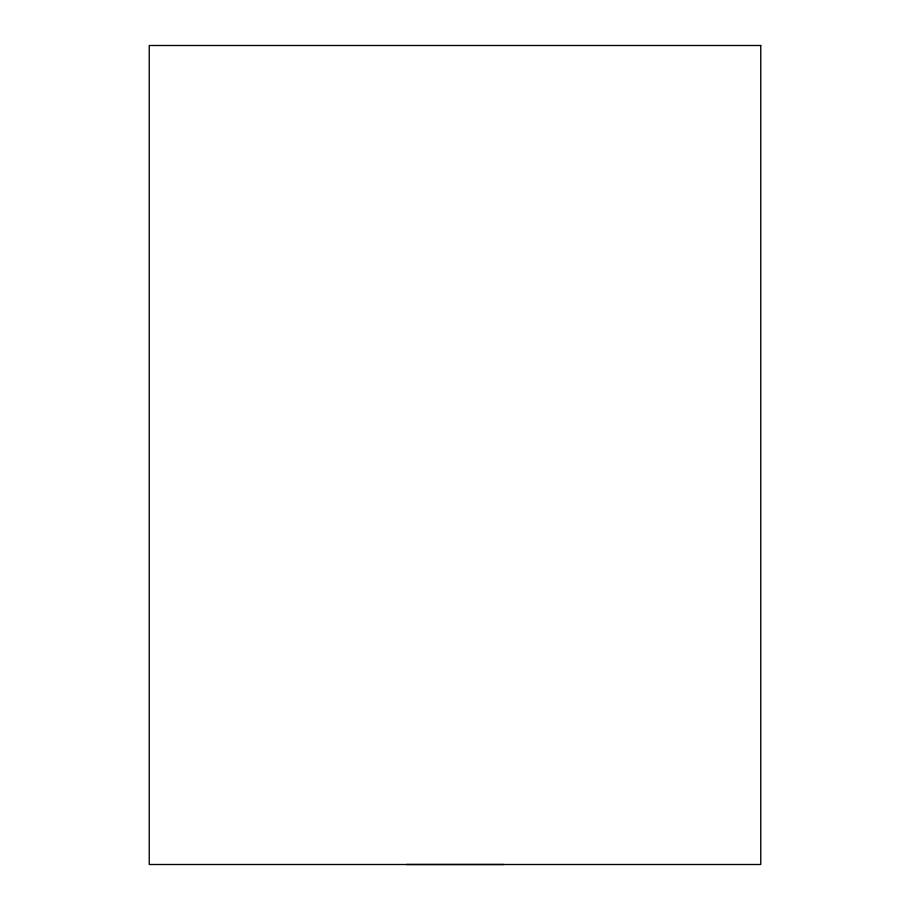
<?xml version="1.0" encoding="UTF-8"?>
<svg xmlns="http://www.w3.org/2000/svg" width="910" height="910" viewBox="0 0 910 910"><rect width="100%" height="100%" fill="white"/><g stroke="black" fill="none" stroke-linecap="round" stroke-linejoin="round"><path stroke-width="1.36" d="M503.594 864.5L406.406 864.5M760.76 45.5L149.24 45.5L149.24 864.5L760.76 864.5L760.76 45.5"/></g></svg>
